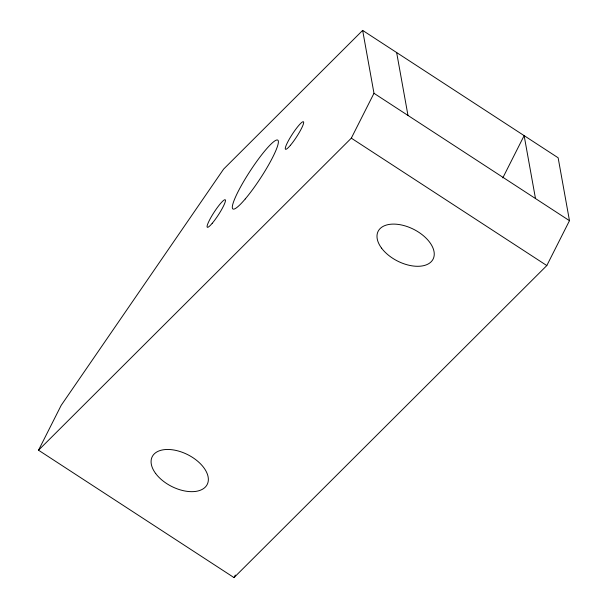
<?xml version="1.0" encoding="UTF-8"?>
<svg xmlns="http://www.w3.org/2000/svg" width="608" height="608" viewBox="0 0 608 608"><rect width="100%" height="100%" fill="white"/><g stroke="black" fill="none" stroke-linecap="round" stroke-linejoin="round"><path stroke-width="0.91" d="M38.524 450.209L61.188 405.331L223.63 169.085L362.649 30.4L558.144 157.791L569.476 220.689L546.812 265.559L234.019 577.6L38.524 450.209L351.318 138.16L373.981 93.29L362.649 30.4M234.019 577.6L235.304 575.062M502.801 177.893L524.142 135.637L535.481 198.527M373.981 93.29L569.476 220.689M351.318 138.16L546.812 265.559M396.644 52.554L407.983 115.444M212.222 223.296A16.424 2.516 -56.9 0 0 225.454 200.169A16.424 2.516 -56.9 0 0 211.113 217.132A16.424 2.516 -56.9 0 0 212.222 223.296M290.419 145.289A16.424 2.516 -56.9 0 0 303.65 122.155A16.424 2.516 -56.9 0 0 289.309 139.126A16.424 2.516 -56.9 0 0 290.419 145.289M245.267 198.938A41.063 6.278 -56.9 0 0 278.335 141.117A41.063 6.278 -56.9 0 0 242.486 183.532A41.063 6.278 -56.9 0 0 245.267 198.938M155.678 473.518A30.795 17.799 26.8 0 0 205.215 487.183A30.795 17.799 26.8 0 0 178.25 450.992A30.795 17.799 26.8 0 0 155.678 473.518M381.581 248.148A30.795 17.799 26.8 0 0 431.118 261.812A30.795 17.799 26.8 0 0 404.16 225.629A30.795 17.799 26.8 0 0 381.581 248.148"/></g></svg>
